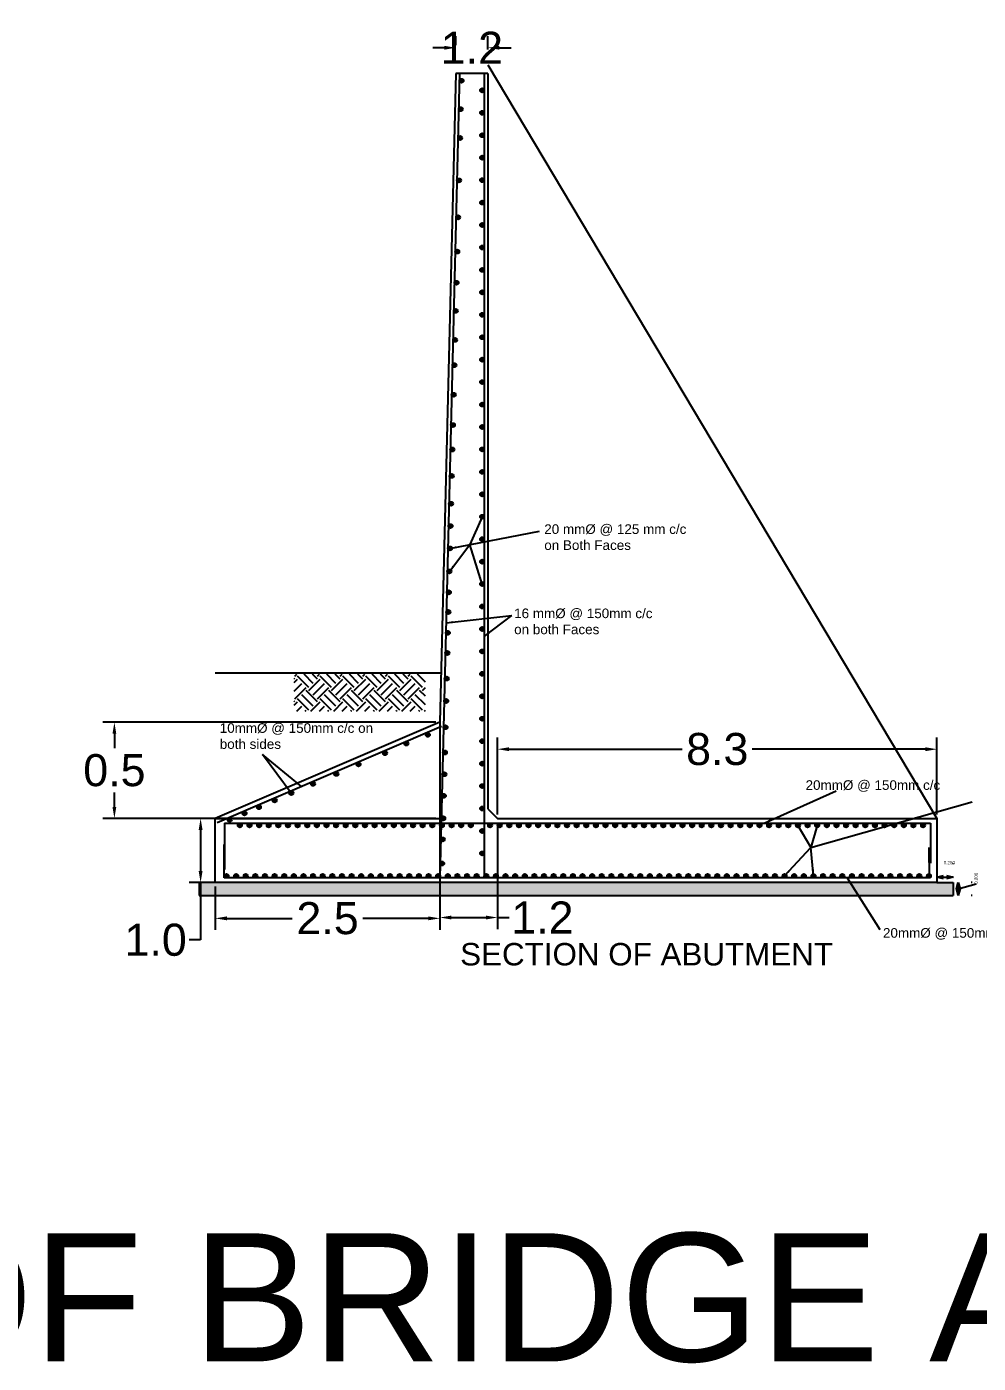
# Model space of a CAD drawing. Header units: millimetres. Extents: x -83 to 417, y 47 to 139.
# Drawn here: x 124.63 to 139.47, y 97.82 to 118.67 of the extents above; entities that cross this region are included whole.
import ezdxf

# ---------------------------------------------------------------- set-up
doc = ezdxf.new("R2010")
doc.units = ezdxf.units.MM
doc.header["$PDMODE"] = 3
doc.header["$PDSIZE"] = -0.7
doc.linetypes.add('DASHED2', pattern=[9.525, 6.35, -3.175])
doc.layers.add('DIMENSION', color=1, linetype='Continuous')
doc.layers.add('kacha rasta', color=7, linetype='Continuous')
doc.styles.add('.1', font='arial.ttf', dxfattribs={"height": 0.1})
doc.styles.add('.15', font='arial.ttf', dxfattribs={"height": 0.15})
doc.styles.get("Standard").update_dxf_attribs({"font": 'Arial'})
doc.dimstyles.new('2', dxfattribs={"dimtxt": 0.18, "dimasz": 0.1, "dimexe": 0.18, "dimexo": 0.0625, "dimgap": 0.09, "dimtad": 0, "dimzin": 0, "dimdsep": 46, "dimtxsty": 'Standard', "dimblk": 'OPEN30', "dimcen": 0.09, "dimadec": 0, "dimazin": 0, "dimtfac": 1, "dimtofl": 0, "dimtmove": 1, "dimatfit": 3, "dimfxl": 1, "dimtolj": 1, "dimtzin": 0, "dimarcsym": 0})
doc.dimstyles.new('small', dxfattribs={"dimtxt": 0.05, "dimasz": 0.1, "dimexe": 0.2, "dimexo": 0.3, "dimgap": 0, "dimtad": 0, "dimdec": 3, "dimzin": 0, "dimdsep": 46, "dimtxsty": 'Standard', "dimblk": 'OPEN30', "dimcen": 0.09, "dimclrd": 1, "dimclre": 1, "dimclrt": 1, "dimadec": 0, "dimazin": 0, "dimtfac": 1, "dimtdec": 3, "dimtofl": 0, "dimtmove": 1, "dimatfit": 3, "dimfxl": 0.2, "dimtolj": 1, "dimtzin": 0, "dimarcsym": 0})
doc.dimstyles.get("Standard").update_dxf_attribs({"dimtxt": 0.5, "dimasz": 0.18, "dimexe": 0.18, "dimexo": 0.0625, "dimgap": 0.09, "dimtad": 0, "dimtih": 1, "dimtoh": 1, "dimdec": 1, "dimzin": 0, "dimdsep": 46, "dimtxsty": 'Standard', "dimcen": 0.09, "dimadec": 0, "dimazin": 0, "dimtfac": 1, "dimtdec": 1, "dimtofl": 0, "dimtmove": 0, "dimatfit": 3, "dimfxl": 1, "dimtolj": 1, "dimtzin": 0, "dimarcsym": 0})

# ---------------------------------------------------------------- blocks, each defined once
blk = doc.blocks.new('*D135')
at = {"layer": 'Defpoints', "color": 0, "linetype": 'Continuous', "transparency": 16777216}
for p in [(131.324, 118.315), (131.824, 118.338), (131.824, 118.248)]:
    blk.add_point(p, dxfattribs=at)
at = {"layer": 'kacha rasta', "color": 0, "linetype": 'Continuous', "lineweight": -2, "transparency": 16777216}
for p, q in [((131.324, 118.378), (131.324, 118.518)), ((131.824, 118.311), (131.824, 118.518)), ((131.144, 118.338), (130.964, 118.338)), ((132.004, 118.338), (132.184, 118.338))]:
    blk.add_line(p, q, dxfattribs=at)
at = {"layer": 'kacha rasta', "color": 0, "linetype": 'Continuous', "transparency": 16777216}
for points in [[(131.144, 118.368), (131.144, 118.308), (131.324, 118.338)], [(132.004, 118.368), (132.004, 118.308), (131.824, 118.338)]]:
    blk.add_solid(points, dxfattribs=at)
at = {"layer": 'kacha rasta', "color": 0, "linetype": 'Continuous', "transparency": 16777216, "insert": (131.574, 118.338), "char_height": 0.5, "attachment_point": 5}
blk.add_mtext('\\A1;1.2', dxfattribs=at)
blk = doc.blocks.new('_Open30')
at = {"color": 0, "linetype": 'ByBlock', "lineweight": -2}
for p, q in [((-1, 0.27), (0, 0)), ((0, 0), (-1, -0.27)), ((0, 0), (-1, 0))]:
    blk.add_line(p, q, dxfattribs=at)
blk = doc.blocks.new('*D136')
at = {"color": 1, "lineweight": -2, "transparency": 16777216}
for p, q in [((138.824, 105.619), (138.824, 105.605)), ((139.074, 105.619), (139.074, 105.605)), ((138.924, 105.405), (138.974, 105.405))]:
    blk.add_line(p, q, dxfattribs=at)
at = {"layer": 'Defpoints', "color": 0, "transparency": 16777216}
for p in [(138.824, 105.319), (139.074, 105.405), (139.074, 105.319)]:
    blk.add_point(p, dxfattribs=at)
at = {"color": 1, "lineweight": -2, "transparency": 16777216, "xscale": 0.1, "yscale": 0.1, "zscale": 0.1, "rotation": 180}
blk.add_blockref('_Open30', (138.824, 105.405), dxfattribs=at)
at = {"color": 1, "lineweight": -2, "transparency": 16777216, "xscale": 0.1, "yscale": 0.1, "zscale": 0.1}
blk.add_blockref('_Open30', (139.074, 105.405), dxfattribs=at)
at = {"color": 1, "transparency": 16777216, "insert": (139.017, 105.63), "char_height": 0.05, "attachment_point": 5}
blk.add_mtext('\\A1;0.250', dxfattribs=at)
blk = doc.blocks.new('*D137')
at = {"color": 1, "lineweight": -2, "transparency": 16777216}
for p, q in [((139.157, 105.219), (139.434, 105.302)), ((139.374, 105.319), (139.357, 105.319)), ((139.374, 105.119), (139.357, 105.119))]:
    blk.add_line(p, q, dxfattribs=at)
at = {"layer": 'Defpoints', "color": 0, "transparency": 16777216}
for p in [(139.074, 105.319), (139.074, 105.119), (139.157, 105.119)]:
    blk.add_point(p, dxfattribs=at)
at = {"color": 1, "lineweight": -2, "transparency": 16777216, "xscale": 0.1, "yscale": 0.1, "zscale": 0.1}
for p, rotation in [((139.157, 105.319), 90), ((139.157, 105.119), 270)]:
    blk.add_blockref('_Open30', p, dxfattribs=dict(at, rotation=rotation))
at = {"color": 1, "transparency": 16777216, "insert": (139.434, 105.386), "char_height": 0.05, "attachment_point": 5, "rotation": 90}
blk.add_mtext('\\A1;0.200', dxfattribs=at)
blk = doc.blocks.new('*D138')
at = {"layer": 'Defpoints', "color": 0, "linetype": 'Continuous', "transparency": 16777216}
for p in [(131.074, 107.819), (127.574, 105.319), (131.074, 104.761)]:
    blk.add_point(p, dxfattribs=at)
at = {"layer": 'kacha rasta', "color": 0, "linetype": 'Continuous', "lineweight": -2, "transparency": 16777216}
for p, q in [((131.074, 107.757), (131.074, 104.581)), ((127.574, 105.257), (127.574, 104.581)), ((127.754, 104.761), (128.773, 104.761)), ((130.894, 104.761), (129.875, 104.761))]:
    blk.add_line(p, q, dxfattribs=at)
at = {"layer": 'kacha rasta', "color": 0, "linetype": 'Continuous', "transparency": 16777216}
for points in [[(127.754, 104.791), (127.754, 104.731), (127.574, 104.761)], [(130.894, 104.791), (130.894, 104.731), (131.074, 104.761)]]:
    blk.add_solid(points, dxfattribs=at)
at = {"layer": 'kacha rasta', "color": 0, "linetype": 'Continuous', "transparency": 16777216, "insert": (129.324, 104.761), "char_height": 0.5, "attachment_point": 5}
blk.add_mtext('\\A1;2.5', dxfattribs=at)
blk = doc.blocks.new('*D139')
at = {"layer": 'Defpoints', "color": 0, "linetype": 'Continuous', "transparency": 16777216}
for p in [(131.074, 106.319), (131.974, 106.319), (131.974, 104.774)]:
    blk.add_point(p, dxfattribs=at)
at = {"layer": 'kacha rasta', "color": 0, "linetype": 'Continuous', "lineweight": -2, "transparency": 16777216}
for p, q in [((131.074, 106.257), (131.074, 104.594)), ((131.974, 106.257), (131.974, 104.594)), ((131.254, 104.774), (131.794, 104.774)), ((131.974, 104.774), (132.154, 104.774))]:
    blk.add_line(p, q, dxfattribs=at)
at = {"layer": 'kacha rasta', "color": 0, "linetype": 'Continuous', "transparency": 16777216}
for points in [[(131.254, 104.804), (131.254, 104.744), (131.074, 104.774)], [(131.794, 104.804), (131.794, 104.744), (131.974, 104.774)]]:
    blk.add_solid(points, dxfattribs=at)
at = {"layer": 'kacha rasta', "color": 0, "linetype": 'Continuous', "transparency": 16777216, "insert": (132.673, 104.774), "char_height": 0.5, "attachment_point": 5}
blk.add_mtext('\\A1;1.2', dxfattribs=at)
blk = doc.blocks.new('*D140')
at = {"layer": 'Defpoints', "color": 0, "linetype": 'Continuous', "transparency": 16777216}
for p in [(138.824, 107.399), (131.974, 106.319), (138.824, 106.319)]:
    blk.add_point(p, dxfattribs=at)
at = {"layer": 'kacha rasta', "color": 0, "linetype": 'Continuous', "lineweight": -2, "transparency": 16777216}
for p, q in [((131.974, 106.382), (131.974, 107.579)), ((138.824, 106.382), (138.824, 107.579)), ((132.154, 107.399), (134.854, 107.399)), ((138.644, 107.399), (135.944, 107.399))]:
    blk.add_line(p, q, dxfattribs=at)
at = {"layer": 'kacha rasta', "color": 0, "linetype": 'Continuous', "transparency": 16777216}
for points in [[(132.154, 107.429), (132.154, 107.369), (131.974, 107.399)], [(138.644, 107.429), (138.644, 107.369), (138.824, 107.399)]]:
    blk.add_solid(points, dxfattribs=at)
at = {"layer": 'kacha rasta', "color": 0, "linetype": 'Continuous', "transparency": 16777216, "insert": (135.399, 107.399), "char_height": 0.5, "attachment_point": 5}
blk.add_mtext('\\A1;8.3', dxfattribs=at)
blk = doc.blocks.new('*D142')
at = {"layer": 'Defpoints', "color": 0, "linetype": 'Continuous', "transparency": 16777216}
for p in [(127.345, 106.319), (127.574, 106.319), (127.574, 105.319)]:
    blk.add_point(p, dxfattribs=at)
at = {"layer": 'kacha rasta', "color": 0, "linetype": 'Continuous', "lineweight": -2, "transparency": 16777216}
for p, q in [((127.511, 106.319), (127.165, 106.319)), ((127.345, 106.139), (127.345, 105.499)), ((127.511, 105.319), (127.165, 105.319)), ((127.345, 105.319), (127.345, 104.424)), ((127.345, 104.424), (127.165, 104.424))]:
    blk.add_line(p, q, dxfattribs=at)
at = {"layer": 'kacha rasta', "color": 0, "linetype": 'Continuous', "transparency": 16777216}
for points in [[(127.315, 106.139), (127.375, 106.139), (127.345, 106.319)], [(127.315, 105.499), (127.375, 105.499), (127.345, 105.319)]]:
    blk.add_solid(points, dxfattribs=at)
at = {"layer": 'kacha rasta', "color": 0, "linetype": 'Continuous', "transparency": 16777216, "insert": (126.644, 104.424), "char_height": 0.5, "attachment_point": 5}
blk.add_mtext('\\A1;1.0', dxfattribs=at)
blk = doc.blocks.new('*D143')
at = {"layer": 'Defpoints', "color": 0, "linetype": 'Continuous', "transparency": 16777216}
for p in [(126.001, 107.819), (131.074, 107.819), (131.074, 106.319)]:
    blk.add_point(p, dxfattribs=at)
at = {"layer": 'kacha rasta', "color": 0, "linetype": 'Continuous', "lineweight": -2, "transparency": 16777216}
for p, q in [((131.011, 107.819), (125.821, 107.819)), ((126.001, 107.639), (126.001, 107.414)), ((126.001, 106.499), (126.001, 106.724)), ((131.011, 106.319), (125.821, 106.319))]:
    blk.add_line(p, q, dxfattribs=at)
at = {"layer": 'kacha rasta', "color": 0, "linetype": 'Continuous', "transparency": 16777216}
for points in [[(125.971, 107.639), (126.031, 107.639), (126.001, 107.819)], [(125.971, 106.499), (126.031, 106.499), (126.001, 106.319)]]:
    blk.add_solid(points, dxfattribs=at)
at = {"layer": 'kacha rasta', "color": 0, "linetype": 'Continuous', "transparency": 16777216, "insert": (126.001, 107.069), "char_height": 0.5, "attachment_point": 5}
blk.add_mtext('\\A1;0.5', dxfattribs=at)

msp = doc.modelspace()

# ---------------------------------------------------------------- hatches: boundary and pattern name
for points in [[(131.3795, 117.8238, 1), (131.4433, 117.8238, 1)], [(131.7021, 117.6738, 1), (131.7659, 117.6738, 1)], [(131.3686, 117.3809, 1), (131.4324, 117.3809, 1)], [(131.7021, 117.3238, 1), (131.7659, 117.3238, 1)], [(131.3575, 116.9311, 1), (131.4212, 116.9311, 1)], [(131.7021, 116.9738, 1), (131.7659, 116.9738, 1)], [(131.7021, 116.6238, 1), (131.7659, 116.6238, 1)], [(131.7021, 116.2738, 1), (131.7659, 116.2738, 1)], [(131.3411, 116.2691, 1), (131.4049, 116.2691, 1)], [(131.7021, 115.9238, 1), (131.7659, 115.9238, 1)], [(131.3269, 115.6935, 1), (131.3907, 115.6935, 1)], [(131.7021, 115.5738, 1), (131.7659, 115.5738, 1)], [(131.3137, 115.1596, 1), (131.3775, 115.1596, 1)], [(131.7021, 115.2238, 1), (131.7659, 115.2238, 1)], [(131.7021, 114.8738, 1), (131.7659, 114.8738, 1)], [(131.3017, 114.6734, 1), (131.3655, 114.6734, 1)], [(131.7021, 114.5238, 1), (131.7659, 114.5238, 1)], [(131.2909, 114.2346, 1), (131.3546, 114.2346, 1)], [(131.7021, 114.1738, 1), (131.7659, 114.1738, 1)], [(131.2797, 113.782, 1), (131.3435, 113.782, 1)], [(131.7021, 113.8238, 1), (131.7659, 113.8238, 1)], [(131.2699, 113.3875, 1), (131.3337, 113.3875, 1)], [(131.7021, 113.4738, 1), (131.7659, 113.4738, 1)], [(131.7021, 113.1238, 1), (131.7659, 113.1238, 1)], [(131.2585, 112.9263, 1), (131.3223, 112.9263, 1)], [(131.7021, 112.7738, 1), (131.7659, 112.7738, 1)], [(131.2469, 112.4533, 1), (131.3106, 112.4533, 1)], [(131.7021, 112.4238, 1), (131.7659, 112.4238, 1)], [(131.2374, 112.0724, 1), (131.3012, 112.0724, 1)], [(131.7021, 112.0738, 1), (131.7659, 112.0738, 1)], [(131.7021, 111.7238, 1), (131.7659, 111.7238, 1)], [(131.2273, 111.6613, 1), (131.2911, 111.6613, 1)], [(131.7021, 111.3738, 1), (131.7659, 111.3738, 1)], [(131.2166, 111.2265, 1), (131.2803, 111.2265, 1)], [(131.2079, 110.8783, 1), (131.2717, 110.8783, 1)], [(131.7021, 111.0238, 1), (131.7659, 111.0238, 1)], [(131.7021, 110.6738, 1), (131.7659, 110.6738, 1)], [(131.1993, 110.5301, 1), (131.2631, 110.5301, 1)], [(131.7021, 110.3238, 1), (131.7659, 110.3238, 1)], [(131.1905, 110.1714, 1), (131.2543, 110.1714, 1)], [(131.1824, 109.8449, 1), (131.2462, 109.8449, 1)], [(131.7021, 109.9738, 1), (131.7659, 109.9738, 1)], [(131.7021, 109.6238, 1), (131.7659, 109.6238, 1)], [(131.1749, 109.539, 1), (131.2386, 109.539, 1)], [(131.1668, 109.2139, 1), (131.2306, 109.2139, 1)], [(131.7021, 109.2738, 1), (131.7659, 109.2738, 1)], [(131.159, 108.8987, 1), (131.2228, 108.8987, 1)], [(131.7021, 108.9238, 1), (131.7659, 108.9238, 1)], [(131.7021, 108.5738, 1), (131.7659, 108.5738, 1)], [(131.1492, 108.5004, 1), (131.213, 108.5004, 1)], [(131.1406, 108.1508, 1), (131.2043, 108.1508, 1)], [(131.7021, 108.2238, 1), (131.7659, 108.2238, 1)], [(131.1305, 107.7416, 1), (131.1942, 107.7416, 1)], [(131.7021, 107.8738, 1), (131.7659, 107.8738, 1)], [(130.8555, 107.6233, 1), (130.9193, 107.6233, 1)], [(131.7021, 107.5238, 1), (131.7659, 107.5238, 1)], [(130.1874, 107.3379, 1), (130.2512, 107.3379, 1)], [(130.5214, 107.4878, 1), (130.5852, 107.4878, 1)], [(131.1215, 107.3472, 1), (131.1853, 107.3472, 1)], [(129.7741, 107.1615, 1), (129.8379, 107.1615, 1)], [(131.7021, 107.1738, 1), (131.7659, 107.1738, 1)], [(129.4295, 107.0137, 1), (129.4933, 107.0137, 1)], [(131.1123, 107.0083, 1), (131.1761, 107.0083, 1)], [(128.7273, 106.7143, 1), (128.7911, 106.7143, 1)], [(129.0661, 106.8583, 1), (129.1299, 106.8583, 1)], [(131.7021, 106.8238, 1), (131.7659, 106.8238, 1)], [(128.222, 106.4947, 1), (128.2858, 106.4947, 1)], [(128.4678, 106.6006, 1), (128.5316, 106.6006, 1)], [(131.104, 106.6714, 1), (131.1678, 106.6714, 1)], [(127.7679, 106.2998, 1), (127.8316, 106.2998, 1)], [(127.9967, 106.398, 1), (128.0605, 106.398, 1)], [(131.0954, 106.3205, 1), (131.1591, 106.3205, 1)], [(131.7021, 106.4738, 1), (131.7659, 106.4738, 1)], [(127.9252, 106.2117, 1), (127.989, 106.2117, 1)], [(128.0752, 106.2117, 1), (128.139, 106.2117, 1)], [(128.2252, 106.2117, 1), (128.289, 106.2117, 1)], [(128.3752, 106.2117, 1), (128.439, 106.2117, 1)], [(128.5252, 106.2117, 1), (128.589, 106.2117, 1)], [(128.6752, 106.2117, 1), (128.739, 106.2117, 1)], [(128.8252, 106.2117, 1), (128.889, 106.2117, 1)], [(128.9752, 106.2117, 1), (129.039, 106.2117, 1)], [(129.1252, 106.2117, 1), (129.189, 106.2117, 1)], [(129.2752, 106.2117, 1), (129.339, 106.2117, 1)], [(129.4252, 106.2117, 1), (129.489, 106.2117, 1)], [(129.5752, 106.2117, 1), (129.639, 106.2117, 1)], [(129.7252, 106.2117, 1), (129.789, 106.2117, 1)], [(129.8752, 106.2117, 1), (129.939, 106.2117, 1)], [(130.0252, 106.2117, 1), (130.089, 106.2117, 1)], [(130.1752, 106.2117, 1), (130.239, 106.2117, 1)], [(130.3252, 106.2117, 1), (130.389, 106.2117, 1)], [(130.4752, 106.2117, 1), (130.539, 106.2117, 1)], [(130.6252, 106.2117, 1), (130.689, 106.2117, 1)], [(130.7752, 106.2117, 1), (130.839, 106.2117, 1)], [(130.9252, 106.2117, 1), (130.989, 106.2117, 1)], [(131.0752, 106.2117, 1), (131.139, 106.2117, 1)], [(131.2252, 106.2117, 1), (131.289, 106.2117, 1)], [(131.3752, 106.2117, 1), (131.439, 106.2117, 1)], [(131.5252, 106.2117, 1), (131.589, 106.2117, 1)], [(131.7021, 106.1238, 1), (131.7659, 106.1238, 1)], [(131.8252, 106.2117, 1), (131.889, 106.2117, 1)], [(131.9752, 106.2117, 1), (132.039, 106.2117, 1)], [(132.1252, 106.2117, 1), (132.189, 106.2117, 1)], [(132.2752, 106.2117, 1), (132.339, 106.2117, 1)], [(132.4252, 106.2117, 1), (132.489, 106.2117, 1)], [(132.5752, 106.2117, 1), (132.639, 106.2117, 1)], [(132.7252, 106.2117, 1), (132.789, 106.2117, 1)], [(132.8752, 106.2117, 1), (132.939, 106.2117, 1)], [(133.0252, 106.2117, 1), (133.089, 106.2117, 1)], [(133.1752, 106.2117, 1), (133.239, 106.2117, 1)], [(133.3252, 106.2117, 1), (133.389, 106.2117, 1)], [(133.4752, 106.2117, 1), (133.539, 106.2117, 1)], [(133.6252, 106.2117, 1), (133.689, 106.2117, 1)], [(133.7752, 106.2117, 1), (133.839, 106.2117, 1)], [(133.9252, 106.2117, 1), (133.989, 106.2117, 1)], [(134.0752, 106.2117, 1), (134.139, 106.2117, 1)], [(134.2252, 106.2117, 1), (134.289, 106.2117, 1)], [(134.3752, 106.2117, 1), (134.439, 106.2117, 1)], [(134.5252, 106.2117, 1), (134.589, 106.2117, 1)], [(134.6752, 106.2117, 1), (134.739, 106.2117, 1)], [(134.8252, 106.2117, 1), (134.889, 106.2117, 1)], [(134.9752, 106.2117, 1), (135.039, 106.2117, 1)], [(135.1252, 106.2117, 1), (135.189, 106.2117, 1)], [(135.2752, 106.2117, 1), (135.339, 106.2117, 1)], [(135.4252, 106.2117, 1), (135.489, 106.2117, 1)], [(135.5752, 106.2117, 1), (135.639, 106.2117, 1)], [(135.7252, 106.2117, 1), (135.789, 106.2117, 1)], [(135.8752, 106.2117, 1), (135.939, 106.2117, 1)], [(136.0252, 106.2117, 1), (136.089, 106.2117, 1)], [(136.1752, 106.2117, 1), (136.239, 106.2117, 1)], [(136.3252, 106.2117, 1), (136.389, 106.2117, 1)], [(136.4752, 106.2117, 1), (136.539, 106.2117, 1)], [(136.6252, 106.2117, 1), (136.689, 106.2117, 1)], [(136.7752, 106.2117, 1), (136.839, 106.2117, 1)], [(136.9252, 106.2117, 1), (136.989, 106.2117, 1)], [(137.0752, 106.2117, 1), (137.139, 106.2117, 1)], [(137.2252, 106.2117, 1), (137.289, 106.2117, 1)], [(137.3752, 106.2117, 1), (137.439, 106.2117, 1)], [(137.5252, 106.2117, 1), (137.589, 106.2117, 1)], [(137.6752, 106.2117, 1), (137.739, 106.2117, 1)], [(137.8252, 106.2117, 1), (137.889, 106.2117, 1)], [(137.9752, 106.2117, 1), (138.039, 106.2117, 1)], [(138.1252, 106.2117, 1), (138.189, 106.2117, 1)], [(138.2752, 106.2117, 1), (138.339, 106.2117, 1)], [(138.4252, 106.2117, 1), (138.489, 106.2117, 1)], [(138.5752, 106.2117, 1), (138.639, 106.2117, 1)], [(131.0872, 105.9921, 1), (131.151, 105.9921, 1)], [(131.7021, 105.7738, 1), (131.7659, 105.7738, 1)], [(131.078, 105.6169, 1), (131.1417, 105.6169, 1)], [(127.7167, 105.4233, 1), (127.7805, 105.4233, 1)], [(127.8667, 105.4233, 1), (127.9305, 105.4233, 1)], [(128.0167, 105.4233, 1), (128.0805, 105.4233, 1)], [(128.1667, 105.4233, 1), (128.2305, 105.4233, 1)], [(128.3167, 105.4233, 1), (128.3805, 105.4233, 1)], [(128.4667, 105.4233, 1), (128.5305, 105.4233, 1)], [(128.6167, 105.4233, 1), (128.6805, 105.4233, 1)], [(128.7667, 105.4233, 1), (128.8305, 105.4233, 1)], [(128.9167, 105.4233, 1), (128.9805, 105.4233, 1)], [(129.0667, 105.4233, 1), (129.1305, 105.4233, 1)], [(129.2167, 105.4233, 1), (129.2805, 105.4233, 1)], [(129.3667, 105.4233, 1), (129.4305, 105.4233, 1)], [(129.5167, 105.4233, 1), (129.5805, 105.4233, 1)], [(129.6667, 105.4233, 1), (129.7305, 105.4233, 1)], [(129.8167, 105.4233, 1), (129.8805, 105.4233, 1)], [(129.9667, 105.4233, 1), (130.0305, 105.4233, 1)], [(130.1167, 105.4233, 1), (130.1805, 105.4233, 1)], [(130.2667, 105.4233, 1), (130.3305, 105.4233, 1)], [(130.4167, 105.4233, 1), (130.4805, 105.4233, 1)], [(130.5667, 105.4233, 1), (130.6305, 105.4233, 1)], [(130.7167, 105.4233, 1), (130.7805, 105.4233, 1)], [(130.8667, 105.4233, 1), (130.9305, 105.4233, 1)], [(131.0167, 105.4233, 1), (131.0805, 105.4233, 1)], [(131.1667, 105.4233, 1), (131.2305, 105.4233, 1)], [(131.3167, 105.4233, 1), (131.3805, 105.4233, 1)], [(131.4667, 105.4233, 1), (131.5305, 105.4233, 1)], [(131.6167, 105.4233, 1), (131.6805, 105.4233, 1)], [(131.7667, 105.4233, 1), (131.8305, 105.4233, 1)], [(131.9167, 105.4233, 1), (131.9805, 105.4233, 1)], [(132.0667, 105.4233, 1), (132.1305, 105.4233, 1)], [(132.2167, 105.4233, 1), (132.2805, 105.4233, 1)], [(132.3667, 105.4233, 1), (132.4305, 105.4233, 1)], [(132.5167, 105.4233, 1), (132.5805, 105.4233, 1)], [(132.6667, 105.4233, 1), (132.7305, 105.4233, 1)], [(132.8167, 105.4233, 1), (132.8805, 105.4233, 1)], [(132.9667, 105.4233, 1), (133.0305, 105.4233, 1)], [(133.1167, 105.4233, 1), (133.1805, 105.4233, 1)], [(133.2667, 105.4233, 1), (133.3305, 105.4233, 1)], [(133.4167, 105.4233, 1), (133.4805, 105.4233, 1)], [(133.5667, 105.4233, 1), (133.6305, 105.4233, 1)], [(133.7167, 105.4233, 1), (133.7805, 105.4233, 1)], [(133.8667, 105.4233, 1), (133.9305, 105.4233, 1)], [(134.0167, 105.4233, 1), (134.0805, 105.4233, 1)], [(134.1667, 105.4233, 1), (134.2305, 105.4233, 1)], [(134.3167, 105.4233, 1), (134.3805, 105.4233, 1)], [(134.4667, 105.4233, 1), (134.5305, 105.4233, 1)], [(134.6167, 105.4233, 1), (134.6805, 105.4233, 1)], [(134.7667, 105.4233, 1), (134.8305, 105.4233, 1)], [(134.9167, 105.4233, 1), (134.9805, 105.4233, 1)], [(135.0667, 105.4233, 1), (135.1305, 105.4233, 1)], [(135.2167, 105.4233, 1), (135.2805, 105.4233, 1)], [(135.3667, 105.4233, 1), (135.4305, 105.4233, 1)], [(135.5167, 105.4233, 1), (135.5805, 105.4233, 1)], [(135.6667, 105.4233, 1), (135.7305, 105.4233, 1)], [(135.8167, 105.4233, 1), (135.8805, 105.4233, 1)], [(135.9667, 105.4233, 1), (136.0305, 105.4233, 1)], [(136.1167, 105.4233, 1), (136.1805, 105.4233, 1)], [(136.2667, 105.4233, 1), (136.3305, 105.4233, 1)], [(136.4167, 105.4233, 1), (136.4805, 105.4233, 1)], [(136.5667, 105.4233, 1), (136.6305, 105.4233, 1)], [(136.7167, 105.4233, 1), (136.7805, 105.4233, 1)], [(136.8667, 105.4233, 1), (136.9305, 105.4233, 1)], [(137.0167, 105.4233, 1), (137.0805, 105.4233, 1)], [(137.1667, 105.4233, 1), (137.2305, 105.4233, 1)], [(137.3167, 105.4233, 1), (137.3805, 105.4233, 1)], [(137.4667, 105.4233, 1), (137.5305, 105.4233, 1)], [(137.6167, 105.4233, 1), (137.6805, 105.4233, 1)], [(137.7667, 105.4233, 1), (137.8305, 105.4233, 1)], [(137.9167, 105.4233, 1), (137.9805, 105.4233, 1)], [(138.0667, 105.4233, 1), (138.1305, 105.4233, 1)], [(138.2167, 105.4233, 1), (138.2805, 105.4233, 1)], [(138.3667, 105.4233, 1), (138.4305, 105.4233, 1)], [(138.5167, 105.4233, 1), (138.5805, 105.4233, 1)], [(138.6667, 105.4233, 1), (138.7305, 105.4233, 1)]]:
    msp.add_hatch(color=4).paths.add_polyline_path(points)
h = msp.add_hatch()
h.set_pattern_fill('AR-CONC', color=256, scale=0.05, angle=45, style=0)
h.set_pattern_definition([(95, (-125.2095, -204.03185), (0.275776, 0.23140354), [0.0375, -0.4125]), (40, (-125.2095, -204.03185), (-0.3149961, 0.21688407), [0.03, -0.33]), (145.4514, (-125.1865, -204.01256), (-0.03921973, 0.44828764), [0.0318701, -0.35057106]), (91.1842, (-125.2802, -203.96114), (0.4358465, 0.3188069), [0.05625, -0.61875]), (141.6356, (-125.2439, -203.93457), (-0.0139495, 0.67485584), [0.04780514, -0.5258565]), (36.1842, (-125.2802, -203.96114), (-0.01395, 0.6748558), [0.045, -0.495]), (66, (-125.22717, -203.94346), (0.35338579, 0.06869124), [0.0375, -0.4125]), (11, (-125.22717, -203.94346), (-0.1703543, 0.34240422), [0.03, -0.33]), (116.4514, (-125.19772, -203.93773), (0.1830318, 0.4110953), [0.0318701, -0.35057106]), (82.5, (-125.20949, -204.03185), (-0.113396593, 0.12199491), [0, -0.326, 0, -0.335, 0, -0.33125]), (52.5, (-125.20949, -204.03185), (-0.04643647, 0.232454725), [0, -0.191, 0, -0.3185, 0, -0.12625]), (12.5, (-125.28833, -204.11069), (0.196709084, 0.18076038), [0, -0.125, 0, -0.39, 0, -0.5175]), (2.5, (-125.32369, -204.14604), (0.17079499, 0.2415799), [0, -0.1625, 0, -0.259, 0, -0.3675])])
h.paths.add_polyline_path([(127.574, 105.3191), (127.324, 105.3191), (127.324, 105.1191), (139.074, 105.1191), (139.074, 105.3191), (138.824, 105.3191)])

# ---------------------------------------------------------------- linework, layer by layer
for p, q in [((131.3831, 117.9377), (131.0732, 105.3914)), ((131.324, 117.9391), (131.074, 107.8191)), ((131.824, 117.9391), (131.324, 117.9391)), ((131.7648, 117.9391), (131.7648, 105.3914)), ((131.824, 117.9391), (131.824, 106.4691)), ((127.574, 108.5891), (131.0931, 108.5906)), ((128.8132, 108.4923), (128.8018, 108.5038)), ((128.8018, 108.4367), (128.8574, 108.4923)), ((128.8018, 108.3041), (128.9237, 108.4261)), ((128.8132, 108.5365), (128.8454, 108.5687)), ((129.0342, 108.3598), (128.8574, 108.5365)), ((129.1005, 108.4261), (128.9579, 108.5687)), ((129.0342, 108.3156), (129.211, 108.4923)), ((129.1668, 108.4923), (129.0904, 108.5687)), ((129.1005, 108.2493), (129.2773, 108.4261)), ((129.1668, 108.5365), (129.1989, 108.5687)), ((129.3877, 108.3598), (129.211, 108.5365)), ((129.454, 108.4261), (129.3114, 108.5687)), ((129.3877, 108.3156), (129.5645, 108.4923)), ((129.5203, 108.4923), (129.444, 108.5687)), ((129.454, 108.2493), (129.6308, 108.4261)), ((129.5203, 108.5365), (129.5525, 108.5687)), ((129.7413, 108.3598), (129.5645, 108.5365)), ((129.8076, 108.4261), (129.665, 108.5687)), ((129.7413, 108.3156), (129.9181, 108.4923)), ((129.8739, 108.4923), (129.7976, 108.5687)), ((129.8076, 108.2493), (129.9844, 108.4261)), ((129.8739, 108.5365), (129.906, 108.5687)), ((130.0949, 108.3598), (129.9181, 108.5365)), ((130.1611, 108.4261), (130.0185, 108.5687)), ((130.0949, 108.3156), (130.2716, 108.4923)), ((130.2274, 108.4923), (130.1511, 108.5687)), ((130.1611, 108.2493), (130.3379, 108.4261)), ((130.2274, 108.5365), (130.2596, 108.5687)), ((130.4484, 108.3598), (130.2716, 108.5365)), ((130.5147, 108.4261), (130.3721, 108.5687)), ((130.4484, 108.3156), (130.6252, 108.4923)), ((130.581, 108.4923), (130.5047, 108.5687)), ((130.5147, 108.2493), (130.6915, 108.4261)), ((130.581, 108.5365), (130.6131, 108.5687)), ((130.802, 108.3598), (130.6252, 108.5365)), ((130.8491, 108.4452), (130.7256, 108.5687)), ((128.8132, 108.183), (128.99, 108.3598)), ((129.0342, 108.0062), (128.8574, 108.183)), ((129.1005, 108.0725), (128.9237, 108.2493)), ((129.1668, 108.1388), (128.99, 108.3156)), ((129.1668, 108.183), (129.3436, 108.3598)), ((129.3877, 108.0062), (129.211, 108.183)), ((129.454, 108.0725), (129.2773, 108.2493)), ((129.5203, 108.1388), (129.3436, 108.3156)), ((129.5203, 108.183), (129.6971, 108.3598)), ((129.7413, 108.0062), (129.5645, 108.183)), ((129.8076, 108.0725), (129.6308, 108.2493)), ((129.8739, 108.1388), (129.6971, 108.3156)), ((129.8739, 108.183), (130.0507, 108.3598)), ((130.0949, 108.0062), (129.9181, 108.183)), ((130.1611, 108.0725), (129.9844, 108.2493)), ((130.2274, 108.1388), (130.0507, 108.3156)), ((130.2274, 108.183), (130.4042, 108.3598)), ((130.4484, 108.0062), (130.2716, 108.183)), ((130.5147, 108.0725), (130.3379, 108.2493)), ((130.581, 108.1388), (130.4042, 108.3156)), ((130.581, 108.183), (130.7578, 108.3598)), ((130.802, 108.0062), (130.6252, 108.183)), ((130.8491, 108.0917), (130.6915, 108.2493)), ((130.8491, 108.2242), (130.7578, 108.3156)), ((130.802, 108.3156), (130.8491, 108.3627)), ((128.8132, 108.1388), (128.8018, 108.1502)), ((128.8018, 108.0832), (128.8574, 108.1388)), ((128.8448, 107.9936), (128.9237, 108.0725)), ((128.9774, 107.9936), (128.99, 108.0062)), ((129.0658, 107.9936), (129.211, 108.1388)), ((129.1984, 107.9936), (129.2773, 108.0725)), ((129.3309, 107.9936), (129.3436, 108.0062)), ((129.4193, 107.9936), (129.5645, 108.1388)), ((129.5519, 107.9936), (129.6308, 108.0725)), ((129.6845, 107.9936), (129.6971, 108.0062)), ((129.7729, 107.9936), (129.9181, 108.1388)), ((129.9055, 107.9936), (129.9844, 108.0725)), ((130.038, 107.9936), (130.0507, 108.0062)), ((130.1264, 107.9936), (130.2716, 108.1388)), ((130.259, 107.9936), (130.3379, 108.0725)), ((130.3916, 107.9936), (130.4042, 108.0062)), ((130.48, 107.9936), (130.6252, 108.1388)), ((130.6126, 107.9936), (130.6915, 108.0725)), ((130.7452, 107.9936), (130.7578, 108.0062)), ((130.8335, 107.9936), (130.8491, 108.0091)), ((131.074, 107.8191), (127.574, 106.3191)), ((131.1025, 107.7527), (127.6025, 106.2527)), ((127.574, 105.3191), (127.574, 106.3191)), ((131.824, 106.4691), (131.974, 106.3191)), ((131.974, 106.3191), (138.824, 106.3191)), ((138.824, 106.3191), (138.824, 105.3191)), ((127.7185, 106.2469), (138.724, 106.2469)), ((127.7185, 106.2469), (127.7196, 105.5225)), ((138.724, 106.2469), (138.724, 105.6215)), ((127.7138, 105.3914), (127.7138, 105.9134)), ((138.7056, 105.3914), (138.7005, 105.8644)), ((127.574, 105.3191), (127.324, 105.3191)), ((127.324, 105.3191), (127.324, 105.1191)), ((138.824, 105.3191), (127.574, 105.3191)), ((138.7056, 105.3914), (127.7138, 105.3914)), ((138.824, 105.3191), (139.074, 105.3191)), ((139.074, 105.3191), (139.074, 105.1191)), ((127.324, 105.1191), (139.074, 105.1191))]:
    msp.add_line(p, q)
at = {"linetype": 'DASHED2'}
for p in [(131.074, 107.8191), (127.574, 106.3191)]:
    msp.add_line(p, (131.074, 106.3191), dxfattribs=at)
for centre in [(131.4114, 117.8238), (131.734, 117.6738), (131.4005, 117.3809), (131.734, 117.3238), (131.3894, 116.9311), (131.734, 116.9738), (131.734, 116.6238), (131.734, 116.2738), (131.373, 116.2691), (131.734, 115.9238), (131.3588, 115.6935), (131.734, 115.5738), (131.3456, 115.1596), (131.734, 115.2238), (131.734, 114.8738), (131.3336, 114.6734), (131.734, 114.5238), (131.3227, 114.2346), (131.734, 114.1738), (131.3116, 113.782), (131.734, 113.8238), (131.3018, 113.3875), (131.734, 113.4738), (131.734, 113.1238), (131.2904, 112.9263), (131.734, 112.7738), (131.2787, 112.4533), (131.734, 112.4238), (131.2693, 112.0724), (131.734, 112.0738), (131.734, 111.7238), (131.2592, 111.6613), (131.734, 111.3738), (131.2484, 111.2265), (131.2398, 110.8783), (131.734, 111.0238), (131.734, 110.6738), (131.2312, 110.5301), (131.734, 110.3238), (131.2224, 110.1714), (131.2143, 109.8449), (131.734, 109.9738), (131.734, 109.6238), (131.2067, 109.539), (131.1987, 109.2139), (131.734, 109.2738), (131.1909, 108.8987), (131.734, 108.9238), (131.734, 108.5738), (131.1811, 108.5004), (131.1725, 108.1508), (131.734, 108.2238), (131.1623, 107.7416), (131.734, 107.8738), (130.8874, 107.6233), (131.734, 107.5238), (130.2193, 107.3379), (130.5533, 107.4878), (131.1534, 107.3472), (129.806, 107.1615), (131.734, 107.1738), (129.4614, 107.0137), (131.1442, 107.0083), (128.7592, 106.7143), (129.098, 106.8583), (131.734, 106.8238), (128.2539, 106.4947), (128.4997, 106.6006), (131.1359, 106.6714), (127.7997, 106.2998), (128.0286, 106.398), (131.1272, 106.3205), (131.734, 106.4738), (127.9571, 106.2117), (128.1071, 106.2117), (128.2571, 106.2117), (128.4071, 106.2117), (128.5571, 106.2117), (128.7071, 106.2117), (128.8571, 106.2117), (129.0071, 106.2117), (129.1571, 106.2117), (129.3071, 106.2117), (129.4571, 106.2117), (129.6071, 106.2117), (129.7571, 106.2117), (129.9071, 106.2117), (130.0571, 106.2117), (130.2071, 106.2117), (130.3571, 106.2117), (130.5071, 106.2117), (130.6571, 106.2117), (130.8071, 106.2117), (130.9571, 106.2117), (131.1071, 106.2117), (131.2571, 106.2117), (131.4071, 106.2117), (131.5571, 106.2117), (131.734, 106.1238), (131.8571, 106.2117), (132.0071, 106.2117), (132.1571, 106.2117), (132.3071, 106.2117), (132.4571, 106.2117), (132.6071, 106.2117), (132.7571, 106.2117), (132.9071, 106.2117), (133.0571, 106.2117), (133.2071, 106.2117), (133.3571, 106.2117), (133.5071, 106.2117), (133.6571, 106.2117), (133.8071, 106.2117), (133.9571, 106.2117), (134.1071, 106.2117), (134.2571, 106.2117), (134.4071, 106.2117), (134.5571, 106.2117), (134.7071, 106.2117), (134.8571, 106.2117), (135.0071, 106.2117), (135.1571, 106.2117), (135.3071, 106.2117), (135.4571, 106.2117), (135.6071, 106.2117), (135.7571, 106.2117), (135.9071, 106.2117), (136.0571, 106.2117), (136.2071, 106.2117), (136.3571, 106.2117), (136.5071, 106.2117), (136.6571, 106.2117), (136.8071, 106.2117), (136.9571, 106.2117), (137.1071, 106.2117), (137.2571, 106.2117), (137.4071, 106.2117), (137.5571, 106.2117), (137.7071, 106.2117), (137.8571, 106.2117), (138.0071, 106.2117), (138.1571, 106.2117), (138.3071, 106.2117), (138.4571, 106.2117), (138.6071, 106.2117), (131.1191, 105.9921), (131.734, 105.7738), (131.1099, 105.6169), (127.7486, 105.4233), (127.8986, 105.4233), (128.0486, 105.4233), (128.1986, 105.4233), (128.3486, 105.4233), (128.4986, 105.4233), (128.6486, 105.4233), (128.7986, 105.4233), (128.9486, 105.4233), (129.0986, 105.4233), (129.2486, 105.4233), (129.3986, 105.4233), (129.5486, 105.4233), (129.6986, 105.4233), (129.8486, 105.4233), (129.9986, 105.4233), (130.1486, 105.4233), (130.2986, 105.4233), (130.4486, 105.4233), (130.5986, 105.4233), (130.7486, 105.4233), (130.8986, 105.4233), (131.0486, 105.4233), (131.1986, 105.4233), (131.3486, 105.4233), (131.4986, 105.4233), (131.6486, 105.4233), (131.7986, 105.4233), (131.9486, 105.4233), (132.0986, 105.4233), (132.2486, 105.4233), (132.3986, 105.4233), (132.5486, 105.4233), (132.6986, 105.4233), (132.8486, 105.4233), (132.9986, 105.4233), (133.1486, 105.4233), (133.2986, 105.4233), (133.4486, 105.4233), (133.5986, 105.4233), (133.7486, 105.4233), (133.8986, 105.4233), (134.0486, 105.4233), (134.1986, 105.4233), (134.3486, 105.4233), (134.4986, 105.4233), (134.6486, 105.4233), (134.7986, 105.4233), (134.9486, 105.4233), (135.0986, 105.4233), (135.2486, 105.4233), (135.3986, 105.4233), (135.5486, 105.4233), (135.6986, 105.4233), (135.8486, 105.4233), (135.9986, 105.4233), (136.1486, 105.4233), (136.2986, 105.4233), (136.4486, 105.4233), (136.5986, 105.4233), (136.7486, 105.4233), (136.8986, 105.4233), (137.0486, 105.4233), (137.1986, 105.4233), (137.3486, 105.4233), (137.4986, 105.4233), (137.6486, 105.4233), (137.7986, 105.4233), (137.9486, 105.4233), (138.0986, 105.4233), (138.2486, 105.4233), (138.3986, 105.4233), (138.5486, 105.4233), (138.6986, 105.4233)]:
    msp.add_circle(centre, 0.0319)
at = {"layer": 'kacha rasta', "linetype": 'Continuous'}
msp.add_line((131.824, 118.0741), (138.824, 106.3191), dxfattribs=at)

# ---------------------------------------------------------------- texts
at = {"insert": (131.2553, 104.3771), "char_height": 0.35, "width": 6.166455, "attachment_point": 1}
msp.add_mtext(' SECTION OF ABUTMENT', dxfattribs=at)
at = {"color": 6, "lineweight": 0, "insert": (110.1389, 99.8511), "char_height": 2, "width": 56.526141, "attachment_point": 1, "style": '.1'}
msp.add_mtext('{\\C1;DETAILS OF BRIDGE ABUTMENT}', dxfattribs=at)
at = {"layer": 'DIMENSION', "char_height": 0.15, "width": 2.413322, "attachment_point": 1, "style": '.15'}
for s, insert in [('20 mm%%C @ 125 mm c/c on Both Faces', (132.7024, 110.9063)), ('16 mm%%C @ 150mm c/c on both Faces', (132.2328, 109.5926)), ('10mm%%C @ 150mm c/c on both sides', (127.6434, 107.8042)), ('20mm%%C @ 150mm c/c', (136.776, 106.9146)), ('20mm%%C @ 150mm c/c', (137.9823, 104.609))]:
    msp.add_mtext(s, dxfattribs=dict(at, insert=insert))

# ---------------------------------------------------------------- dimensions: what is measured, and where the dimension line sits
dim = msp.add_linear_dim(base=(139.074, 105.4046), p1=(138.824, 105.3191), p2=(139.074, 105.3191), dimstyle='small')
dim.commit()
dim.dimension.update_dxf_attribs({"geometry": '*D136', "text_midpoint": (139.0167, 105.6301)})
dim = msp.add_linear_dim(base=(139.1574, 105.1191), p1=(139.074, 105.3191), p2=(139.074, 105.1191), angle=90, dimstyle='small')
dim.commit()
dim.dimension.update_dxf_attribs({"geometry": '*D137', "text_midpoint": (139.434, 105.3021)})
at = {"layer": 'kacha rasta', "linetype": 'Continuous'}
dim = msp.add_linear_dim(base=(131.824, 118.3379), p1=(131.324, 118.3154), p2=(131.824, 118.2484), text='1.2', dimstyle='Standard', dxfattribs=at)
dim.commit()
dim.dimension.update_dxf_attribs({"geometry": '*D135', "text_midpoint": (131.574, 118.3379), "dimtype": 160})
dim = msp.add_linear_dim(base=(126.0014, 107.8191), p1=(131.074, 106.3191), p2=(131.074, 107.8191), angle=90, text='0.5', dimstyle='Standard', dxfattribs=at)
dim.commit()
dim.dimension.update_dxf_attribs({"geometry": '*D143', "text_midpoint": (126.0014, 107.0691)})
for base, p1, p2, text, picture, middle in [((131.074, 104.7614), (127.574, 105.3191), (131.074, 107.8191), '2.5', '*D138', (129.324, 104.7614)), ((138.824, 107.3995), (131.974, 106.3191), (138.824, 106.3191), '8.3', '*D140', (135.399, 107.3995)), ((131.974, 104.7737), (131.074, 106.3191), (131.974, 106.3191), '1.2', '*D139', (132.6731, 104.7737))]:
    dim = msp.add_linear_dim(base=base, p1=p1, p2=p2, text=text, dimstyle='Standard', dxfattribs=at)
    dim.commit()
    dim.dimension.update_dxf_attribs({"geometry": picture, "text_midpoint": middle})
dim = msp.add_linear_dim(base=(127.3448, 106.3191), p1=(127.574, 105.3191), p2=(127.574, 106.3191), angle=90, dimstyle='Standard', dxfattribs=at)
dim.commit()
dim.dimension.update_dxf_attribs({"geometry": '*D142', "text_midpoint": (126.644, 104.4241), "dimtype": 160})

# ---------------------------------------------------------------- leaders
for points, dimstyle, override in [([(131.734, 111.0238), (131.5397, 110.5893)], '2', {"dimgap": 0.09, "dimtad": 0}), ([(131.2312, 110.5301), (132.627, 110.7983)], '2', {"dimgap": 0.09, "dimtad": 0}), ([(131.2224, 110.1714), (131.5397, 110.5893)], '2', {"dimgap": 0.09, "dimtad": 0}), ([(131.734, 109.9738), (131.5397, 110.5893)], '2', {"dimgap": 0.09, "dimtad": 0}), ([(131.1715, 109.3693), (132.1943, 109.4836)], '2', {"dimgap": 0.09, "dimtad": 0}), ([(131.7648, 109.1564), (132.1943, 109.4836)], '2', {"dimgap": 0.09, "dimtad": 0}), ([(128.7592, 106.7143), (128.3095, 107.3189)], '2', {"dimgap": 0.09, "dimtad": 0}), ([(128.9158, 106.8156), (128.3095, 107.3189)], '2', {"dimgap": 0.09, "dimtad": 0}), ([(136.1279, 106.2469), (137.2537, 106.7479)], 'small', {"dimgap": 0, "dimtad": 0}), ([(136.9571, 106.2117), (136.8597, 105.8658), (139.3722, 106.5779)], 'small', {"dimgap": 0, "dimtad": 0}), ([(136.6571, 106.2117), (136.8597, 105.8658)], 'small', {"dimgap": 0, "dimtad": 0}), ([(136.4486, 105.4233), (136.8597, 105.8658)], 'small', {"dimgap": 0, "dimtad": 0}), ([(136.8986, 105.4233), (136.8597, 105.8658)], 'small', {"dimgap": 0, "dimtad": 0}), ([(137.4261, 105.3914), (137.9355, 104.5876)], '2', {"dimgap": 0.09, "dimtad": 0})]:
    msp.add_leader(points, dimstyle=dimstyle, override=override)

doc.saveas('drawing.dxf')
